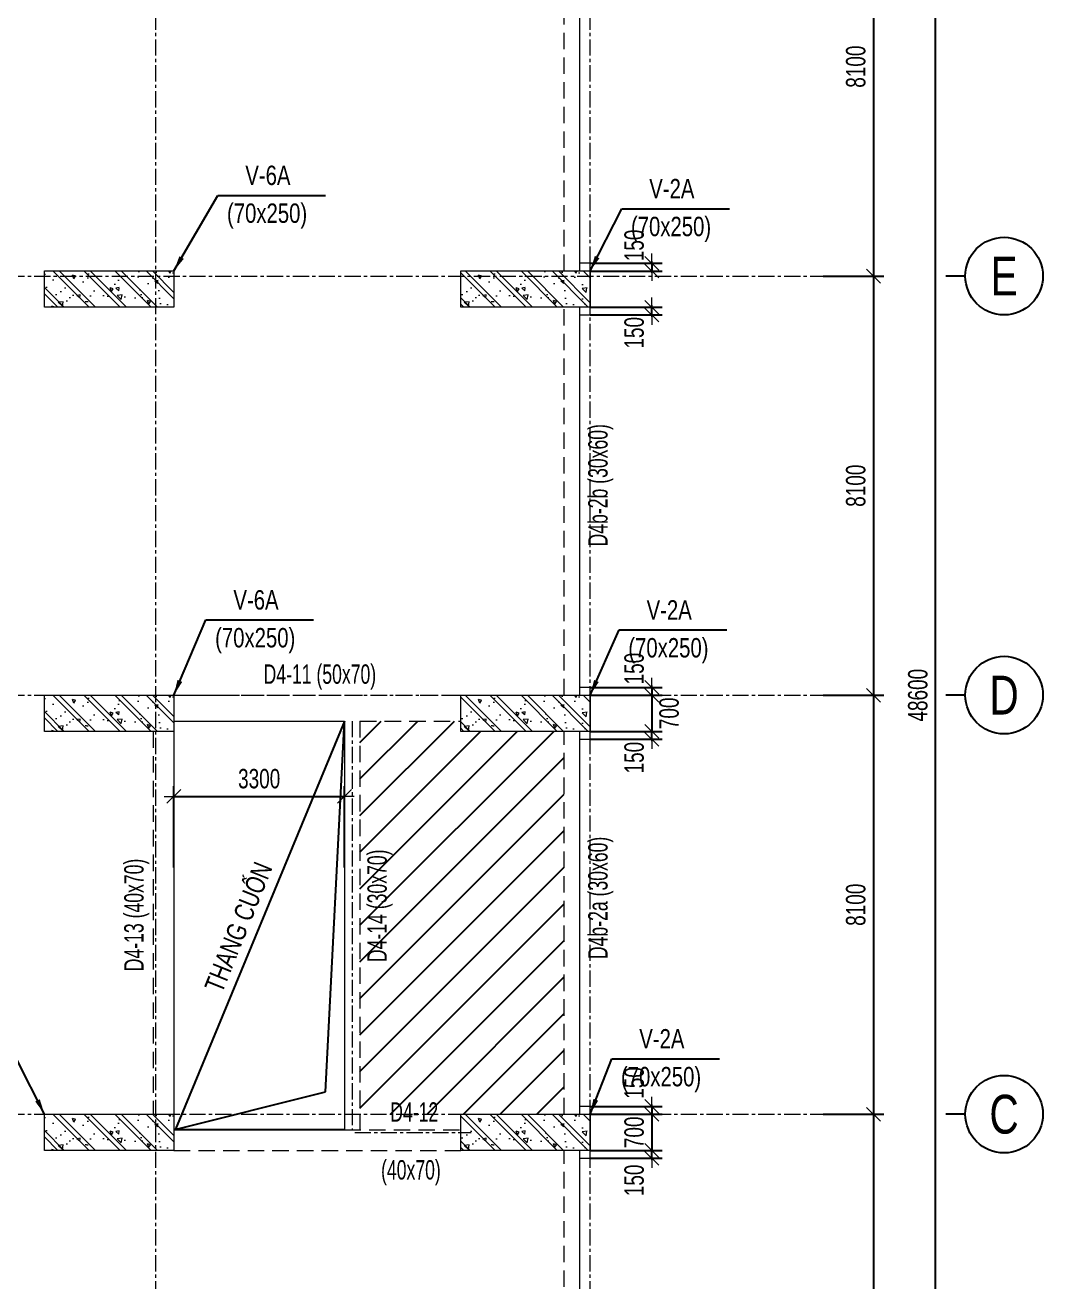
# Model space of a CAD drawing. Header units: millimetres. Extents: x 217991 to 313900, y 2625501 to 2818210.
# Drawn here: x 278675 to 298353, y 2658795 to 2683088 of the extents above; entities that cross this region are included whole.
import ezdxf
from ezdxf.enums import TextEntityAlignment as Align

# ---------------------------------------------------------------- set-up
doc = ezdxf.new("R2010")
doc.units = ezdxf.units.MM
doc.header["$LTSCALE"] = 50
doc.header["$MEASUREMENT"] = 0
doc.linetypes.add('CENTER', pattern=[2, 1.25, -0.25, 0.25, -0.25])
doc.linetypes.add('HIDDEN', pattern=[9.525, 6.35, -3.175])
doc.layers.get('Defpoints').update_dxf_attribs({"lineweight": 9})
for name, color, linetype, lineweight in [('02.CDC.DIM', 1, 'Continuous', 20), ('CDC- COT', 4, 'Continuous', 0), ('CDC- DAM', 3, 'Continuous', 5), ('CDC- TRUC', 5, 'CENTER', 15), ('Dim', 8, 'Continuous', 15), ('Dim-off', 8, 'Continuous', 15)]:
    doc.layers.add(name, color=color, linetype=linetype, lineweight=lineweight)
for name, color, linetype in [('CDC.02.DIM', 1, 'Continuous'), ('CHI', 1, 'Continuous'), ('HACH', 251, 'Continuous'), ('KCS_TEXT', 2, 'Continuous'), ('KCS_TEXT_TEN DAM', 2, 'Continuous'), ('KCS_TEXT_TEN_COT', 3, 'Continuous')]:
    doc.layers.add(name, color=color, linetype=linetype)
doc.styles.add('ARIAL_3', font='arial_1.ttf', dxfattribs={"width": 0.85})
doc.styles.add('BIGTEXT', font='VHARIAL.TTF', dxfattribs={"width": 0.8, "height": 1000})
doc.styles.add('KCS_SMTEXT', font='arial_1.ttf', dxfattribs={"width": 0.7})
doc.styles.add('VN simplex', font='arial_1.ttf', dxfattribs={"width": 0.7})
doc.dimstyles.new('DIM A1 1-150 (Time City)', dxfattribs={"dimtxt": 375, "dimasz": 1.25, "dimexe": 200, "dimexo": 0, "dimgap": 150, "dimtad": 1, "dimdec": 1, "dimzin": 13, "dimdsep": 46, "dimtxsty": 'VN simplex', "dimblk1": 'D', "dimblk2": 'D', "dimsah": 1, "dimcen": 0, "dimdle": 50, "dimclrd": 1, "dimclre": 1, "dimclrt": 2, "dimadec": 0, "dimazin": 0, "dimtfac": 1, "dimtdec": 1, "dimtix": 1, "dimtmove": 2, "dimatfit": 3, "dimldrblk": 'D', "dimfxl": 1, "dimtolj": 1, "dimtzin": 13, "dimarcsym": 0})
doc.dimstyles.new('KCS_DIM100', dxfattribs={"dimscale": 100, "dimtxt": 2.5, "dimasz": 3, "dimexe": 1.2, "dimexo": 0, "dimgap": 1, "dimtad": 1, "dimdec": 0, "dimzin": 0, "dimdsep": 46, "dimtxsty": 'KCS_SMTEXT', "dimblk": 'ARCHTICK', "dimcen": 0, "dimdle": 1, "dimclrd": 1, "dimclre": 1, "dimclrt": 2, "dimadec": 0, "dimazin": 0, "dimtfac": 1, "dimtdec": 0, "dimtix": 1, "dimtmove": 2, "dimatfit": 3, "dimfxl": 1, "dimtolj": 1, "dimtzin": 0, "dimarcsym": 0})

# ---------------------------------------------------------------- blocks, each defined once
blk = doc.blocks.new('D')
at = {"layer": 'Dim'}
blk.add_line((150, 0), (-150, 0), dxfattribs=at)
at = {"layer": 'Dim', "color": 3}
blk.add_line((106, 106), (-106, -106), dxfattribs=at)
blk = doc.blocks.new('*D107')
at = {"layer": 'Defpoints', "color": 0, "ltscale": 0.5, "transparency": 16777216}
for p in [(294103, 2686335), (294103, 2678235), (295078, 2678235)]:
    blk.add_point(p, dxfattribs=at)
at = {"layer": 'Dim', "color": 1, "lineweight": -2, "ltscale": 0.5, "transparency": 16777216}
for p, q in [((294103, 2686335), (295278, 2686335)), ((295078, 2686334), (295078, 2678237)), ((294103, 2678235), (295278, 2678235))]:
    blk.add_line(p, q, dxfattribs=at)
at = {"layer": 'Dim', "color": 1, "lineweight": -2, "ltscale": 0.5, "transparency": 16777216, "xscale": 1.25, "yscale": 1.25, "zscale": 1.25}
for p, rotation in [((295078, 2686335), 90), ((295078, 2678235), 270)]:
    blk.add_blockref('D', p, dxfattribs=dict(at, rotation=rotation))
at = {"layer": 'Dim', "color": 2, "ltscale": 0.5, "transparency": 16777216, "insert": (294736, 2682285), "char_height": 375, "attachment_point": 5, "rotation": 90, "style": 'VN simplex'}
blk.add_mtext('\\A1;8100', dxfattribs=at)
blk = doc.blocks.new('*D108')
at = {"layer": 'Defpoints', "color": 0, "ltscale": 0.5, "transparency": 16777216}
for p in [(294103, 2678235), (294103, 2670135), (295078, 2670135)]:
    blk.add_point(p, dxfattribs=at)
at = {"layer": 'Dim', "color": 1, "lineweight": -2, "ltscale": 0.5, "transparency": 16777216}
for p, q in [((294103, 2678235), (295278, 2678235)), ((295078, 2678234), (295078, 2670137)), ((294103, 2670135), (295278, 2670135))]:
    blk.add_line(p, q, dxfattribs=at)
at = {"layer": 'Dim', "color": 1, "lineweight": -2, "ltscale": 0.5, "transparency": 16777216, "xscale": 1.25, "yscale": 1.25, "zscale": 1.25}
for p, rotation in [((295078, 2678235), 90), ((295078, 2670135), 270)]:
    blk.add_blockref('D', p, dxfattribs=dict(at, rotation=rotation))
at = {"layer": 'Dim', "color": 2, "ltscale": 0.5, "transparency": 16777216, "insert": (294736, 2674185), "char_height": 375, "attachment_point": 5, "rotation": 90, "style": 'VN simplex'}
blk.add_mtext('\\A1;8100', dxfattribs=at)
blk = doc.blocks.new('*D109')
at = {"layer": 'Defpoints', "color": 0, "ltscale": 0.5, "transparency": 16777216}
for p in [(294103, 2670135), (294103, 2662035), (295078, 2662035)]:
    blk.add_point(p, dxfattribs=at)
at = {"layer": 'Dim', "color": 1, "lineweight": -2, "ltscale": 0.5, "transparency": 16777216}
for p, q in [((294103, 2670135), (295278, 2670135)), ((295078, 2670134), (295078, 2662037)), ((294103, 2662035), (295278, 2662035))]:
    blk.add_line(p, q, dxfattribs=at)
at = {"layer": 'Dim', "color": 1, "lineweight": -2, "ltscale": 0.5, "transparency": 16777216, "xscale": 1.25, "yscale": 1.25, "zscale": 1.25}
for p, rotation in [((295078, 2670135), 90), ((295078, 2662035), 270)]:
    blk.add_blockref('D', p, dxfattribs=dict(at, rotation=rotation))
at = {"layer": 'Dim', "color": 2, "ltscale": 0.5, "transparency": 16777216, "insert": (294736, 2666085), "char_height": 375, "attachment_point": 5, "rotation": 90, "style": 'VN simplex'}
blk.add_mtext('\\A1;8100', dxfattribs=at)
blk = doc.blocks.new('*D110')
at = {"layer": 'Defpoints', "color": 0, "ltscale": 0.5, "transparency": 16777216}
for p in [(294103, 2662035), (294103, 2653935), (295078, 2653935)]:
    blk.add_point(p, dxfattribs=at)
at = {"layer": 'Dim', "color": 1, "lineweight": -2, "ltscale": 0.5, "transparency": 16777216}
for p, q in [((294103, 2662035), (295278, 2662035)), ((295078, 2662034), (295078, 2653937)), ((294103, 2653935), (295278, 2653935))]:
    blk.add_line(p, q, dxfattribs=at)
at = {"layer": 'Dim', "color": 1, "lineweight": -2, "ltscale": 0.5, "transparency": 16777216, "xscale": 1.25, "yscale": 1.25, "zscale": 1.25}
for p, rotation in [((295078, 2662035), 90), ((295078, 2653935), 270)]:
    blk.add_blockref('D', p, dxfattribs=dict(at, rotation=rotation))
at = {"layer": 'Dim', "color": 2, "ltscale": 0.5, "transparency": 16777216, "insert": (294736, 2657985), "char_height": 375, "attachment_point": 5, "rotation": 90, "style": 'VN simplex'}
blk.add_mtext('\\A1;8100', dxfattribs=at)
blk = doc.blocks.new('*D125')
at = {"layer": 'Defpoints', "color": 0, "ltscale": 0.5, "transparency": 16777216}
for p in [(294103, 2694435), (296278, 2694435), (294103, 2645835)]:
    blk.add_point(p, dxfattribs=at)
at = {"layer": 'Dim', "color": 1, "lineweight": -2, "ltscale": 0.5, "transparency": 16777216}
for p, q in [((294103, 2694435), (296478, 2694435)), ((296278, 2645837), (296278, 2694434)), ((294103, 2645835), (296478, 2645835))]:
    blk.add_line(p, q, dxfattribs=at)
at = {"layer": 'Dim', "color": 1, "lineweight": -2, "ltscale": 0.5, "transparency": 16777216, "xscale": 1.25, "yscale": 1.25, "zscale": 1.25}
for p, rotation in [((296278, 2694435), 90), ((296278, 2645835), 270)]:
    blk.add_blockref('D', p, dxfattribs=dict(at, rotation=rotation))
at = {"layer": 'Dim', "color": 2, "ltscale": 0.5, "transparency": 16777216, "insert": (295936, 2670135), "char_height": 375, "attachment_point": 5, "rotation": 90, "style": 'VN simplex'}
blk.add_mtext('\\A1;48600', dxfattribs=at)
blk = doc.blocks.new('_ArchTick')
at = {"const_width": 0.15}
blk.add_lwpolyline([(-0.5, -0.5), (0.5, 0.5)], dxfattribs=at)
blk = doc.blocks.new('*D182')
at = {"layer": 'Defpoints', "color": 0, "ltscale": 0.5, "transparency": 16777216}
for p in [(284850, 2668178), (281550, 2666803), (284850, 2666803)]:
    blk.add_point(p, dxfattribs=at)
at = {"layer": 'Dim-off', "color": 1, "lineweight": -2, "ltscale": 0.5, "transparency": 16777216}
for p, q in [((281550, 2666803), (281550, 2668378)), ((284850, 2666803), (284850, 2668378)), ((281551, 2668178), (284848, 2668178))]:
    blk.add_line(p, q, dxfattribs=at)
at = {"layer": 'Dim-off', "color": 1, "lineweight": -2, "ltscale": 0.5, "transparency": 16777216, "xscale": 1.25, "yscale": 1.25, "zscale": 1.25, "rotation": 180}
blk.add_blockref('D', (281550, 2668178), dxfattribs=at)
at = {"layer": 'Dim-off', "color": 1, "lineweight": -2, "ltscale": 0.5, "transparency": 16777216, "xscale": 1.25, "yscale": 1.25, "zscale": 1.25}
blk.add_blockref('D', (284850, 2668178), dxfattribs=at)
at = {"layer": 'Dim-off', "color": 2, "ltscale": 0.5, "transparency": 16777216, "insert": (283200, 2668520), "char_height": 375, "attachment_point": 5, "style": 'VN simplex'}
blk.add_mtext('\\A1;3300', dxfattribs=at)
blk = doc.blocks.new('cot vach loi tang 3 new')
at = {"layer": 'CDC- COT'}
h = blk.add_hatch(dxfattribs=at)
h.set_pattern_fill('BT-01', color=8, scale=100, angle=90, pattern_type=2)
h.set_pattern_definition([(140, (436692.93, -451172.3), (62.7521, 717.2602), [75, -825]), (85, (436692.9, -451172.3), (-752.1921, -138.7513), [60, -660]), (190.4514, (436698.16, -451112.5), (-689.4395, 578.5094), [63.7402, -701.1421]), (136.1842, (436492.9, -451172.3), (165.519, 1067.241), [112.5, -1237.5]), (186.6356, (436506.7, -451083.4), (-974.118, 934.6627), [95.6103, -1051.713]), (81.1842, (436492.9, -451172.3), (-974.1186, 934.662), [90, -990]), (111, (436542.93, -451072.3), (402.6189, 596.90705), [75, -825]), (56, (436542.9, -451072.3), (-725.15, 243.3153), [60, -660]), (161.4514, (436576.5, -451022.56), (-322.5305, 840.2226), [63.7402, -701.1421]), (127.5, (436692.93, -451172.3), (-332.89385, 12.15986), [0, -652, 0, -670, 0, -662.5]), (97.5, (436692.93, -451172.3), (-394.4117, 263.06954), [0, -382, 0, -637, 0, -252.5]), (57.5, (436692.93, -451395.3), (22.55487, 533.82244), [0, -250, 0, -780, 0, -1035]), (47.5, (436692.93, -451495.3), (-100.105, 583.18617), [0, -325, 0, -518, 0, -735]), (135, (436692.93, -451172.3), (-300.5204, -300.5204), []), (135, (436570.43, -451172.3), (-300.5204, -300.5204), [])])
h.paths.add_polyline_path([(88957, -244043), (88957, -243343), (91457, -243343), (91457, -244043)])
h = blk.add_hatch(dxfattribs=at)
h.set_pattern_fill('BT-01', color=8, scale=100, angle=90, pattern_type=2)
h.set_pattern_definition([(140, (444542.93, -451172.3), (62.7521, 717.2602), [75, -825]), (85, (444542.9, -451172.3), (-752.1921, -138.7513), [60, -660]), (190.4514, (444548.16, -451112.5), (-689.4395, 578.5094), [63.7402, -701.1421]), (136.1842, (444342.9, -451172.3), (165.519, 1067.241), [112.5, -1237.5]), (186.6356, (444356.7, -451083.4), (-974.118, 934.6627), [95.6103, -1051.713]), (81.1842, (444342.9, -451172.3), (-974.1186, 934.662), [90, -990]), (111, (444392.93, -451072.3), (402.6189, 596.90705), [75, -825]), (56, (444392.9, -451072.3), (-725.15, 243.3153), [60, -660]), (161.4514, (444426.5, -451022.56), (-322.5305, 840.2226), [63.7402, -701.1421]), (127.5, (444542.93, -451172.3), (-332.89385, 12.15986), [0, -652, 0, -670, 0, -662.5]), (97.5, (444542.93, -451172.3), (-394.4117, 263.06954), [0, -382, 0, -637, 0, -252.5]), (57.5, (444542.93, -451395.3), (22.55487, 533.82244), [0, -250, 0, -780, 0, -1035]), (47.5, (444542.93, -451495.3), (-100.105, 583.18617), [0, -325, 0, -518, 0, -735]), (135, (444542.93, -451172.3), (-300.5204, -300.5204), []), (135, (444420.43, -451172.3), (-300.5204, -300.5204), [])])
h.paths.add_polyline_path([(97007, -244043), (97007, -243343), (99507, -243343), (99507, -244043)])
h = blk.add_hatch(dxfattribs=at)
h.set_pattern_fill('BT-01', color=8, scale=100, angle=90, pattern_type=2)
h.set_pattern_definition([(140, (436692.93, -459372.3), (62.7521, 717.2602), [75, -825]), (85, (436692.9, -459372.3), (-752.1921, -138.7513), [60, -660]), (190.4514, (436698.16, -459312.5), (-689.4395, 578.5094), [63.7402, -701.1421]), (136.1842, (436492.9, -459372.3), (165.519, 1067.241), [112.5, -1237.5]), (186.6356, (436506.7, -459283.4), (-974.118, 934.6627), [95.6103, -1051.713]), (81.1842, (436492.9, -459372.3), (-974.1186, 934.662), [90, -990]), (111, (436542.93, -459272.3), (402.6189, 596.90705), [75, -825]), (56, (436542.9, -459272.3), (-725.15, 243.3153), [60, -660]), (161.4514, (436576.5, -459222.56), (-322.5305, 840.2226), [63.7402, -701.1421]), (127.5, (436692.93, -459372.3), (-332.89385, 12.15986), [0, -652, 0, -670, 0, -662.5]), (97.5, (436692.93, -459372.3), (-394.4117, 263.06954), [0, -382, 0, -637, 0, -252.5]), (57.5, (436692.93, -459595.3), (22.55487, 533.82244), [0, -250, 0, -780, 0, -1035]), (47.5, (436692.93, -459695.3), (-100.105, 583.18617), [0, -325, 0, -518, 0, -735]), (135, (436692.93, -459372.3), (-300.5204, -300.5204), []), (135, (436570.43, -459372.3), (-300.5204, -300.5204), [])])
h.paths.add_polyline_path([(88957, -252243), (88957, -251543), (91457, -251543), (91457, -252243)])
h = blk.add_hatch(dxfattribs=at)
h.set_pattern_fill('BT-01', color=8, scale=100, angle=90, pattern_type=2)
h.set_pattern_definition([(140, (444542.93, -459372.3), (62.7521, 717.2602), [75, -825]), (85, (444542.9, -459372.3), (-752.1921, -138.7513), [60, -660]), (190.4514, (444548.16, -459312.54), (-689.4395, 578.5094), [63.7402, -701.1421]), (136.1842, (444342.9, -459372.3), (165.519, 1067.241), [112.5, -1237.5]), (186.6356, (444356.7, -459283.4), (-974.118, 934.6627), [95.6103, -1051.713]), (81.1842, (444342.9, -459372.3), (-974.1186, 934.662), [90, -990]), (111, (444392.93, -459272.3), (402.6189, 596.90705), [75, -825]), (56, (444392.9, -459272.3), (-725.15, 243.3153), [60, -660]), (161.4514, (444426.5, -459222.6), (-322.5305, 840.2226), [63.7402, -701.1421]), (127.5, (444542.93, -459372.3), (-332.89385, 12.15986), [0, -652, 0, -670, 0, -662.5]), (97.5, (444542.93, -459372.3), (-394.4117, 263.06954), [0, -382, 0, -637, 0, -252.5]), (57.5, (444542.93, -459595.3), (22.55487, 533.82244), [0, -250, 0, -780, 0, -1035]), (47.5, (444542.93, -459695.3), (-100.105, 583.18617), [0, -325, 0, -518, 0, -735]), (135, (444542.93, -459372.3), (-300.5204, -300.5204), []), (135, (444420.43, -459372.3), (-300.5204, -300.5204), [])])
h.paths.add_polyline_path([(97007, -252243), (97007, -251543), (99507, -251543), (99507, -252243)])
h = blk.add_hatch(dxfattribs=at)
h.set_pattern_fill('BT-01', color=8, scale=100, angle=90, pattern_type=2)
h.set_pattern_definition([(140, (436692.93, -467472.3), (62.7521, 717.2602), [75, -825]), (85, (436692.9, -467472.3), (-752.1921, -138.7513), [60, -660]), (190.4514, (436698.16, -467412.5), (-689.4395, 578.5094), [63.7402, -701.1421]), (136.1842, (436492.9, -467472.3), (165.519, 1067.241), [112.5, -1237.5]), (186.6356, (436506.7, -467383.4), (-974.118, 934.6627), [95.6103, -1051.713]), (81.1842, (436492.9, -467472.3), (-974.1186, 934.662), [90, -990]), (111, (436542.93, -467372.3), (402.6189, 596.90705), [75, -825]), (56, (436542.9, -467372.3), (-725.15, 243.3153), [60, -660]), (161.4514, (436576.5, -467322.56), (-322.5305, 840.2226), [63.7402, -701.1421]), (127.5, (436692.93, -467472.3), (-332.89385, 12.15986), [0, -652, 0, -670, 0, -662.5]), (97.5, (436692.93, -467472.3), (-394.4117, 263.06954), [0, -382, 0, -637, 0, -252.5]), (57.5, (436692.93, -467695.3), (22.55487, 533.82244), [0, -250, 0, -780, 0, -1035]), (47.5, (436692.93, -467795.3), (-100.105, 583.18617), [0, -325, 0, -518, 0, -735]), (135, (436692.93, -467472.3), (-300.5204, -300.5204), []), (135, (436570.43, -467472.3), (-300.5204, -300.5204), [])])
h.paths.add_polyline_path([(88957, -260343), (88957, -259643), (91457, -259643), (91457, -260343)])
h = blk.add_hatch(dxfattribs=at)
h.set_pattern_fill('BT-01', color=8, scale=100, angle=90, pattern_type=2)
h.set_pattern_definition([(140, (444542.93, -467472.3), (62.7521, 717.2602), [75, -825]), (85, (444542.9, -467472.3), (-752.1921, -138.7513), [60, -660]), (190.4514, (444548.16, -467412.5), (-689.4395, 578.5094), [63.7402, -701.1421]), (136.1842, (444342.9, -467472.3), (165.519, 1067.241), [112.5, -1237.5]), (186.6356, (444356.7, -467383.4), (-974.118, 934.6627), [95.6103, -1051.713]), (81.1842, (444342.9, -467472.3), (-974.1186, 934.662), [90, -990]), (111, (444392.93, -467372.3), (402.6189, 596.90705), [75, -825]), (56, (444392.9, -467372.3), (-725.15, 243.3153), [60, -660]), (161.4514, (444426.5, -467322.56), (-322.5305, 840.2226), [63.7402, -701.1421]), (127.5, (444542.93, -467472.3), (-332.89385, 12.15986), [0, -652, 0, -670, 0, -662.5]), (97.5, (444542.93, -467472.3), (-394.4117, 263.06954), [0, -382, 0, -637, 0, -252.5]), (57.5, (444542.93, -467695.3), (22.55487, 533.82244), [0, -250, 0, -780, 0, -1035]), (47.5, (444542.93, -467795.3), (-100.105, 583.18617), [0, -325, 0, -518, 0, -735]), (135, (444542.93, -467472.3), (-300.5204, -300.5204), []), (135, (444420.43, -467472.3), (-300.5204, -300.5204), [])])
h.paths.add_polyline_path([(97007, -260343), (97007, -259643), (99507, -259643), (99507, -260343)])
for points in [[(88957, -244043), (88957, -243343), (91457, -243343), (91457, -244043)], [(97007, -244043), (97007, -243343), (99507, -243343), (99507, -244043)], [(88957, -252243), (88957, -251543), (91457, -251543), (91457, -252243)], [(97007, -252243), (97007, -251543), (99507, -251543), (99507, -252243)], [(88957, -260343), (88957, -259643), (91457, -259643), (91457, -260343)], [(97007, -260343), (97007, -259643), (99507, -259643), (99507, -260343)]]:
    blk.add_lwpolyline(points, close=True, dxfattribs=at)
blk = doc.blocks.new('*D45')
at = {"layer": 'Defpoints', "color": 0, "ltscale": 0.5, "transparency": 16777216}
for p in [(289600, 2670285), (289600, 2670135), (290792, 2670135)]:
    blk.add_point(p, dxfattribs=at)
at = {"layer": 'Dim-off', "color": 1, "lineweight": -2, "ltscale": 0.5, "transparency": 16777216}
for p, q in [((289600, 2670285), (290992, 2670285)), ((290792, 2670287), (290792, 2670288)), ((290792, 2670285), (290792, 2670135)), ((289600, 2670135), (290992, 2670135)), ((290792, 2670134), (290792, 2670133))]:
    blk.add_line(p, q, dxfattribs=at)
at = {"layer": 'Dim-off', "color": 1, "lineweight": -2, "ltscale": 0.5, "transparency": 16777216, "xscale": 1.25, "yscale": 1.25, "zscale": 1.25}
for p, rotation in [((290792, 2670285), 270), ((290792, 2670135), 90)]:
    blk.add_blockref('D', p, dxfattribs=dict(at, rotation=rotation))
at = {"layer": 'Dim-off', "color": 2, "ltscale": 0.5, "transparency": 16777216, "insert": (290451, 2670650), "char_height": 375, "attachment_point": 5, "rotation": 90, "style": 'VN simplex'}
blk.add_mtext('\\A1;150', dxfattribs=at)
blk = doc.blocks.new('*D46')
at = {"layer": 'Defpoints', "color": 0, "ltscale": 0.5, "transparency": 16777216}
for p in [(289600, 2678485), (289600, 2678335), (290792, 2678335)]:
    blk.add_point(p, dxfattribs=at)
at = {"layer": 'Dim-off', "color": 1, "lineweight": -2, "ltscale": 0.5, "transparency": 16777216}
for p, q in [((289600, 2678485), (290992, 2678485)), ((290792, 2678487), (290792, 2678488)), ((290792, 2678485), (290792, 2678335)), ((289600, 2678335), (290992, 2678335)), ((290792, 2678334), (290792, 2678333))]:
    blk.add_line(p, q, dxfattribs=at)
at = {"layer": 'Dim-off', "color": 1, "lineweight": -2, "ltscale": 0.5, "transparency": 16777216, "xscale": 1.25, "yscale": 1.25, "zscale": 1.25}
for p, rotation in [((290792, 2678485), 270), ((290792, 2678335), 90)]:
    blk.add_blockref('D', p, dxfattribs=dict(at, rotation=rotation))
at = {"layer": 'Dim-off', "color": 2, "ltscale": 0.5, "transparency": 16777216, "insert": (290451, 2678830), "char_height": 375, "attachment_point": 5, "rotation": 90, "style": 'VN simplex'}
blk.add_mtext('\\A1;150', dxfattribs=at)
blk = doc.blocks.new('*D64')
at = {"layer": 'Defpoints', "color": 0, "ltscale": 0.5, "transparency": 16777216}
for p in [(289600, 2677635), (289600, 2677485), (290792, 2677635)]:
    blk.add_point(p, dxfattribs=at)
at = {"layer": 'Dim-off', "color": 1, "lineweight": -2, "ltscale": 0.5, "transparency": 16777216}
for p, q in [((289600, 2677635), (290992, 2677635)), ((289600, 2677485), (290992, 2677485)), ((290792, 2677637), (290792, 2677638)), ((290792, 2677485), (290792, 2677635)), ((290792, 2677484), (290792, 2677483))]:
    blk.add_line(p, q, dxfattribs=at)
at = {"layer": 'Dim-off', "color": 1, "lineweight": -2, "ltscale": 0.5, "transparency": 16777216, "xscale": 1.25, "yscale": 1.25, "zscale": 1.25}
for p, rotation in [((290792, 2677635), 270), ((290792, 2677485), 90)]:
    blk.add_blockref('D', p, dxfattribs=dict(at, rotation=rotation))
at = {"layer": 'Dim-off', "color": 2, "ltscale": 0.5, "transparency": 16777216, "insert": (290451, 2677141), "char_height": 375, "attachment_point": 5, "rotation": 90, "style": 'VN simplex'}
blk.add_mtext('\\A1;150', dxfattribs=at)
blk = doc.blocks.new('*D66')
at = {"layer": 'Defpoints', "color": 0, "ltscale": 0.5, "transparency": 16777216}
for p in [(289600, 2669435), (289600, 2669285), (290792, 2669435)]:
    blk.add_point(p, dxfattribs=at)
at = {"layer": 'Dim-off', "color": 1, "lineweight": -2, "ltscale": 0.5, "transparency": 16777216}
for p, q in [((289600, 2669435), (290992, 2669435)), ((289600, 2669285), (290992, 2669285)), ((290792, 2669437), (290792, 2669438)), ((290792, 2669285), (290792, 2669435)), ((290792, 2669284), (290792, 2669283))]:
    blk.add_line(p, q, dxfattribs=at)
at = {"layer": 'Dim-off', "color": 1, "lineweight": -2, "ltscale": 0.5, "transparency": 16777216, "xscale": 1.25, "yscale": 1.25, "zscale": 1.25}
for p, rotation in [((290792, 2669435), 270), ((290792, 2669285), 90)]:
    blk.add_blockref('D', p, dxfattribs=dict(at, rotation=rotation))
at = {"layer": 'Dim-off', "color": 2, "ltscale": 0.5, "transparency": 16777216, "insert": (290451, 2668929), "char_height": 375, "attachment_point": 5, "rotation": 90, "style": 'VN simplex'}
blk.add_mtext('\\A1;150', dxfattribs=at)
blk = doc.blocks.new('*D68')
at = {"layer": 'Defpoints', "color": 0, "ltscale": 0.5, "transparency": 16777216}
for p in [(289600, 2662185), (289600, 2662035), (290792, 2662035)]:
    blk.add_point(p, dxfattribs=at)
at = {"layer": 'Dim-off', "color": 1, "lineweight": -2, "ltscale": 0.5, "transparency": 16777216}
for p, q in [((289600, 2662185), (290992, 2662185)), ((290792, 2662187), (290792, 2662188)), ((290792, 2662185), (290792, 2662035)), ((289600, 2662035), (290992, 2662035)), ((290792, 2662034), (290792, 2662033))]:
    blk.add_line(p, q, dxfattribs=at)
at = {"layer": 'Dim-off', "color": 1, "lineweight": -2, "ltscale": 0.5, "transparency": 16777216, "xscale": 1.25, "yscale": 1.25, "zscale": 1.25}
for p, rotation in [((290792, 2662185), 270), ((290792, 2662035), 90)]:
    blk.add_blockref('D', p, dxfattribs=dict(at, rotation=rotation))
at = {"layer": 'Dim-off', "color": 2, "ltscale": 0.5, "transparency": 16777216, "insert": (290451, 2662641), "char_height": 375, "attachment_point": 5, "rotation": 90, "style": 'VN simplex'}
blk.add_mtext('\\A1;150', dxfattribs=at)
blk = doc.blocks.new('*D69')
at = {"layer": 'Defpoints', "color": 0, "ltscale": 0.5, "transparency": 16777216}
for p in [(289600, 2661335), (290792, 2661335), (289600, 2661185)]:
    blk.add_point(p, dxfattribs=at)
at = {"layer": 'Dim-off', "color": 1, "lineweight": -2, "ltscale": 0.5, "transparency": 16777216}
for p, q in [((289600, 2661335), (290992, 2661335)), ((290792, 2661337), (290792, 2661338)), ((290792, 2661185), (290792, 2661335)), ((289600, 2661185), (290992, 2661185)), ((290792, 2661184), (290792, 2661183))]:
    blk.add_line(p, q, dxfattribs=at)
at = {"layer": 'Dim-off', "color": 1, "lineweight": -2, "ltscale": 0.5, "transparency": 16777216, "xscale": 1.25, "yscale": 1.25, "zscale": 1.25}
for p, rotation in [((290792, 2661335), 270), ((290792, 2661185), 90)]:
    blk.add_blockref('D', p, dxfattribs=dict(at, rotation=rotation))
at = {"layer": 'Dim-off', "color": 2, "ltscale": 0.5, "transparency": 16777216, "insert": (290451, 2660757), "char_height": 375, "attachment_point": 5, "rotation": 90, "style": 'VN simplex'}
blk.add_mtext('\\A1;150', dxfattribs=at)
blk = doc.blocks.new('*D73')
at = {"layer": 'Defpoints', "color": 0, "ltscale": 0.5, "transparency": 16777216}
for p in [(289600, 2670135), (289600, 2669435), (290792, 2669435)]:
    blk.add_point(p, dxfattribs=at)
at = {"layer": 'Dim-off', "color": 1, "lineweight": -2, "ltscale": 0.5, "transparency": 16777216}
for p, q in [((289600, 2670135), (290992, 2670135)), ((290792, 2670134), (290792, 2669437)), ((289600, 2669435), (290992, 2669435))]:
    blk.add_line(p, q, dxfattribs=at)
at = {"layer": 'Dim-off', "color": 1, "lineweight": -2, "ltscale": 0.5, "transparency": 16777216, "xscale": 1.25, "yscale": 1.25, "zscale": 1.25}
for p, rotation in [((290792, 2670135), 90), ((290792, 2669435), 270)]:
    blk.add_blockref('D', p, dxfattribs=dict(at, rotation=rotation))
at = {"layer": 'Dim-off', "color": 2, "ltscale": 0.5, "transparency": 16777216, "insert": (291127, 2669785), "char_height": 375, "attachment_point": 5, "rotation": 90, "style": 'VN simplex'}
blk.add_mtext('\\A1;700', dxfattribs=at)
blk = doc.blocks.new('*D75')
at = {"layer": 'Defpoints', "color": 0, "ltscale": 0.5, "transparency": 16777216}
for p in [(289600, 2662036), (289600, 2661335), (290792, 2661335)]:
    blk.add_point(p, dxfattribs=at)
at = {"layer": 'Dim-off', "color": 1, "lineweight": -2, "ltscale": 0.5, "transparency": 16777216}
for p, q in [((289600, 2662036), (290992, 2662036)), ((290792, 2662037), (290792, 2662038)), ((290792, 2662036), (290792, 2661335)), ((289600, 2661335), (290992, 2661335)), ((290792, 2661334), (290792, 2661333))]:
    blk.add_line(p, q, dxfattribs=at)
at = {"layer": 'Dim-off', "color": 1, "lineweight": -2, "ltscale": 0.5, "transparency": 16777216, "xscale": 1.25, "yscale": 1.25, "zscale": 1.25}
for p, rotation in [((290792, 2662036), 270), ((290792, 2661335), 90)]:
    blk.add_blockref('D', p, dxfattribs=dict(at, rotation=rotation))
at = {"layer": 'Dim-off', "color": 2, "ltscale": 0.5, "transparency": 16777216, "insert": (290451, 2661686), "char_height": 375, "attachment_point": 5, "rotation": 90, "style": 'VN simplex'}
blk.add_mtext('\\A1;700', dxfattribs=at)
blk = doc.blocks.new('_Axis name')
at = {"layer": 'CDC.02.DIM'}
blk.add_line((0, 2.5), (0, 0), dxfattribs=at)
blk.add_circle((0, 7.5), 5, dxfattribs=at)
at = {"layer": 'CDC.02.DIM', "style": 'BIGTEXT', "width": 0.75}
blk.add_attdef('.', text='', height=5, dxfattribs=at).set_placement((0, 7.5), align=Align.MIDDLE)

msp = doc.modelspace()

# ---------------------------------------------------------------- hatches: boundary and pattern name
at = {"layer": 'HACH'}
h = msp.add_hatch(dxfattribs=at)
h.set_pattern_fill('ANSI31', color=256, scale=4000)
h.set_pattern_definition([(45, (203350.86, 1335846.44), (-353.55339, 353.55339), [])])
h.paths.add_polyline_path([(285638.71, 2661788.35), (286757.75, 2661788.35), (286757.75, 2662363.13), (285638.71, 2662363.13)], flags=9)
h.paths.add_polyline_path([(285900.49, 2664853.2), (285900.49, 2667275.65), (285163.02, 2667275.65), (285163.02, 2664853.2)], flags=24)
h.paths.add_polyline_path([(289099.56, 2662035.49), (289099.56, 2669435.48), (287099.56, 2669435.48), (287099.56, 2669635.48), (285149.56, 2669635.48), (285149.56, 2662035.49)])

# ---------------------------------------------------------------- linework, layer by layer
at = {"layer": 'CDC- DAM'}
for p, q in [((289399.56, 2678335.49), (289399.56, 2683835.49)), ((289399.56, 2670135.48), (289399.56, 2677635.49)), ((281549.56, 2669635.49), (284849.56, 2669635.48)), ((284849.56, 2669635.48), (284849.55, 2661735.49)), ((281549.56, 2669435.49), (281549.56, 2662035.49)), ((289399.56, 2662035.49), (289399.56, 2669435.48)), ((289399.56, 2653935.49), (289399.56, 2661335.49))]:
    msp.add_line(p, q, dxfattribs=at)
at = {"layer": 'CDC- DAM', "linetype": 'HIDDEN'}
for p, q in [((281549.56, 2670135.49), (287299.56, 2670135.48)), ((285149.56, 2669635.48), (287099.56, 2669635.48)), ((285149.56, 2669635.48), (285149.56, 2661735.49)), ((281149.56, 2669435.49), (281149.56, 2662035.49)), ((284849.55, 2661735.49), (287099.56, 2661735.49)), ((281549.56, 2661335.49), (287099.56, 2661335.49))]:
    msp.add_line(p, q, dxfattribs=at)
for points in [[(289099.56, 2678335.49), (289099.56, 2683835.49)], [(289099.56, 2670135.48), (289099.56, 2677635.49)], [(289099.56, 2662035.49), (289099.56, 2669435.48)], [(289099.56, 2653935.49), (289099.56, 2661335.49)]]:
    msp.add_lwpolyline(points, dxfattribs=at)
at = {"layer": 'CDC- DAM'}
for points in [[(289399.56, 2677485.49), (289599.56, 2677485.49), (289599.56, 2678485.49), (289399.56, 2678485.49)], [(289399.56, 2669285.48), (289599.56, 2669285.48), (289599.56, 2670285.48), (289399.56, 2670285.48)], [(289399.56, 2661185.49), (289599.56, 2661185.49), (289599.56, 2662185.49), (289399.56, 2662185.49)]]:
    msp.add_lwpolyline(points, dxfattribs=at)
at = {"layer": 'CDC- TRUC', "ltscale": 5}
for p, q in [((281199.56, 2642498.47), (281199.56, 2698859.23)), ((289599.56, 2642498.47), (289599.56, 2698859.23)), ((228851.14, 2678235.49), (294103.01, 2678235.49)), ((228851.14, 2670135.49), (294103.01, 2670135.49)), ((284999.56, 2669635.48), (284999.56, 2661735.49)), ((228851.14, 2662035.49), (294103.01, 2662035.49)), ((285049.56, 2661685.49), (287299.56, 2661685.49))]:
    msp.add_line(p, q, dxfattribs=at)
at = {"layer": 'CHI', "color": 1}
for p, q in [((284849.56, 2669635.48), (281584.93, 2661744.35)), ((284483.34, 2662470.69), (284849.56, 2669635.48)), ((281549.56, 2661735.49), (284483.34, 2662470.69))]:
    msp.add_line(p, q, dxfattribs=at)
at = {"layer": 'KCS_TEXT_TEN_COT'}
msp.add_line((284849.55, 2661735.49), (281549.56, 2661735.49), dxfattribs=at)

# ---------------------------------------------------------------- block references
msp.add_blockref('cot vach loi tang 3 new', (190092.19, 2921678.42))
at = {"layer": '02.CDC.DIM'}
ref = msp.add_blockref('_Axis name', (296477.71, 2678236.74), dxfattribs=dict(at, xscale=150, yscale=150, zscale=150, rotation=270))
ref.add_attrib('.', 'E', dxfattribs={"layer": 'CDC.02.DIM', "height": 750, "style": 'BIGTEXT', "width": 0.75}).set_placement((297602.71, 2678236.74), align=Align.MIDDLE)
ref = msp.add_blockref('_Axis name', (296477.71, 2670136.74), dxfattribs=dict(at, xscale=150, yscale=150, zscale=150, rotation=270))
ref.add_attrib('.', 'D', dxfattribs={"layer": 'CDC.02.DIM', "height": 750, "style": 'BIGTEXT', "width": 0.75}).set_placement((297602.71, 2670136.74), align=Align.MIDDLE)
ref = msp.add_blockref('_Axis name', (296477.71, 2662036.74), dxfattribs=dict(at, xscale=150, yscale=150, zscale=150, rotation=270))
ref.add_attrib('.', 'C', dxfattribs={"layer": 'CDC.02.DIM', "height": 750, "style": 'BIGTEXT', "width": 0.75}).set_placement((297602.71, 2662036.74), align=Align.MIDDLE)

# ---------------------------------------------------------------- texts
at = {"layer": 'KCS_TEXT', "color": 2, "style": 'KCS_SMTEXT', "width": 0.75}
msp.add_text('THANG CUỐN', height=375, rotation=68.111196, dxfattribs=at).set_placement((282973.03, 2665582.74), align=Align.CENTER)
at = {"layer": 'KCS_TEXT_TEN DAM', "ltscale": 0.5, "style": 'ARIAL_3', "width": 0.65}
for s, p in [('D4b-2b (30x60)', (289936.83, 2674193.06)), ('D4b-2a (30x60)', (289936.83, 2666217.11)), ('D4-14 (30x70)', (285667.33, 2666064.42)), ('D4-13 (40x70)', (280965.19, 2665887.06))]:
    msp.add_text(s, height=375, rotation=90, dxfattribs=at).set_placement(p, align=Align.CENTER)
for s, p in [('D4-11 (50x70)', (284373.73, 2670355.86)), ('D4-12', (286198.23, 2661890.8)), (' (40x70)', (286086.73, 2660773.8))]:
    msp.add_text(s, height=375, dxfattribs=at).set_placement(p, align=Align.CENTER)
at = {"layer": 'KCS_TEXT_TEN_COT', "style": 'KCS_SMTEXT', "width": 0.75}
for s, p in [('V-6A', (283369.01, 2679996.79)), ('V-2A', (291179.01, 2679739.79)), ('(70x250)', (283353.47, 2679265.26)), ('(70x250)', (291163.47, 2679008.26)), ('V-6A', (283139.01, 2671790.79)), ('V-2A', (291128.01, 2671596.42)), ('(70x250)', (283123.47, 2671059.26)), ('(70x250)', (291112.47, 2670864.89)), ('V-2A', (290986.01, 2663306.29)), ('(70x250)', (290970.47, 2662574.76))]:
    msp.add_text(s, height=375, dxfattribs=at).set_placement(p, align=Align.CENTER)

# ---------------------------------------------------------------- dimensions: what is measured, and where the dimension line sits
at = {"layer": 'Dim', "color": 1, "ltscale": 0.5}
for base, p1, p2, picture, middle in [((296277.71, 2694435.49), (294103.01, 2645835.49), (294103.01, 2694435.49), '*D125', (295936.24, 2670135.49)), ((295077.71, 2678235.49), (294103.01, 2686335.49), (294103.01, 2678235.49), '*D107', (294736.24, 2682285.49)), ((295077.71, 2670135.49), (294103.01, 2678235.49), (294103.01, 2670135.49), '*D108', (294736.24, 2674185.49)), ((295077.71, 2662035.49), (294103.01, 2670135.49), (294103.01, 2662035.49), '*D109', (294736.24, 2666085.49)), ((295077.71, 2653935.49), (294103.01, 2662035.49), (294103.01, 2653935.49), '*D110', (294736.24, 2657985.49))]:
    dim = msp.add_linear_dim(base=base, p1=p1, p2=p2, angle=90, dimstyle='DIM A1 1-150 (Time City)', dxfattribs=at)
    dim.commit()
    dim.dimension.update_dxf_attribs({"geometry": picture, "text_midpoint": middle})
at = {"layer": 'Dim-off', "color": 1, "ltscale": 0.5}
for base, p1, p2, angle, picture, middle in [((290792.2, 2678335.49), (289599.56, 2678485.49), (289599.56, 2678335.49), 90, '*D46', (290450.74, 2678830.33)), ((290792.2, 2677635.49), (289599.56, 2677485.49), (289599.56, 2677635.49), 270, '*D64', (290450.74, 2677140.64)), ((290792.2, 2670135.48), (289599.56, 2670285.48), (289599.56, 2670135.48), 90, '*D45', (290450.74, 2670650.32)), ((290792.2, 2669435.48), (289599.56, 2670135.48), (289599.56, 2669435.48), 90, '*D73', (291127.33, 2669785.48)), ((290792.2, 2669435.48), (289599.56, 2669285.48), (289599.56, 2669435.48), 270, '*D66', (290450.74, 2668929.14)), ((290792.2, 2662035.49), (289599.56, 2662185.49), (289599.56, 2662035.49), 90, '*D68', (290450.74, 2662641.44)), ((290792.2, 2661335.49), (289599.56, 2661185.49), (289599.56, 2661335.49), 270, '*D69', (290450.74, 2660757.05))]:
    dim = msp.add_linear_dim(base=base, p1=p1, p2=p2, angle=angle, dimstyle='DIM A1 1-150 (Time City)', dxfattribs=at)
    dim.commit()
    dim.dimension.update_dxf_attribs({"geometry": picture, "text_midpoint": middle, "dimtype": 160})
dim = msp.add_linear_dim(base=(284849.56, 2668178.42), p1=(281549.56, 2666802.92), p2=(284849.56, 2666802.92), dimstyle='DIM A1 1-150 (Time City)', dxfattribs=at)
dim.commit()
dim.dimension.update_dxf_attribs({"geometry": '*D182', "text_midpoint": (283199.56, 2668520.02)})
dim = msp.add_linear_dim(base=(290792.2, 2661335.49), p1=(289599.56, 2662035.53), p2=(289599.56, 2661335.49), angle=90, dimstyle='DIM A1 1-150 (Time City)', dxfattribs=at)
dim.commit()
dim.dimension.update_dxf_attribs({"geometry": '*D75', "text_midpoint": (290450.74, 2661685.51)})

# ---------------------------------------------------------------- leaders
at = {"layer": 'KCS_TEXT_TEN_COT', "color": 1}
for points in [[(281549.56, 2678336.23), (282399, 2679796.79), (284482.91, 2679796.79)], [(289599.56, 2678336.23), (290209, 2679539.79), (292292.91, 2679539.79)], [(281549.56, 2670136.23), (282169, 2671590.79), (284252.91, 2671590.79)], [(289599.56, 2670135.86), (290158, 2671396.42), (292241.91, 2671396.42)], [(279049.56, 2662036.23), (278513.62, 2663093.29), (276429.71, 2663093.29)], [(289599.56, 2662036.23), (290016, 2663106.29), (292099.91, 2663106.29)]]:
    msp.add_leader(points, dimstyle='KCS_DIM100', dxfattribs=at)

doc.saveas('drawing.dxf')
